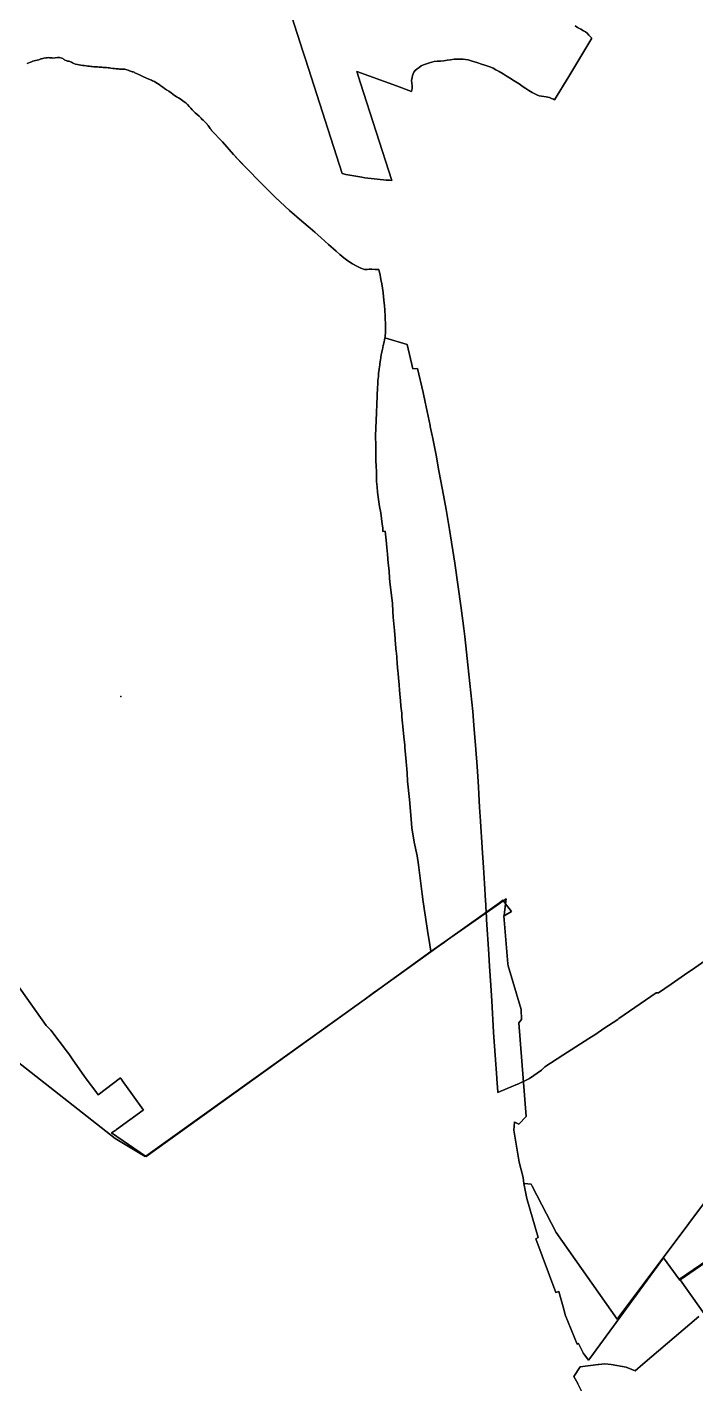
# Model space of a CAD drawing. Header units: inches. Extents: x 11258954 to 11313122, y 3645444 to 3695200.
# Drawn here: x 11289687 to 11292670, y 3671707 to 3677755 of the extents above; entities that cross this region are included whole.
import ezdxf

# ---------------------------------------------------------------- set-up
doc = ezdxf.new("R2010")
doc.units = ezdxf.units.IN
doc.header["$MEASUREMENT"] = 0
for name, color, linetype in [('SchoolBoardDistrict', 253, 'Continuous'), ('SchoolLocation_Elementary', 112, 'Continuous'), ('SchoolZone_Elementary', 251, 'Continuous'), ('SchoolZone_High', 63, 'Continuous'), ('SchoolZone_Middle', 154, 'Continuous')]:
    doc.layers.add(name, color=color, linetype=linetype)

msp = doc.modelspace()

# ---------------------------------------------------------------- linework, layer by layer
at = {"layer": 'SchoolBoardDistrict'}
for points in [[(11292709.9475, 3673591.953), (11292664.474, 3673561.3515), (11292619, 3673530.75), (11292559, 3673488.5), (11292503.729, 3673450.198), (11292500.2865, 3673450.215), (11292500.2025, 3673450.215), (11292496.5055, 3673450.233), (11292496.461, 3673450.233), (11292493, 3673450.25), (11292325.702, 3673334.746), (11292321, 3673331.5), (11292259, 3673291), (11292223.0255, 3673265.0185), (11292223, 3673265), (11292193, 3673246.25), (11292077, 3673171.5), (11291996, 3673120), (11291981, 3673105.5), (11291980.9, 3673105.43), (11291927.3045, 3673067.928), (11291927.279, 3673067.91), (11291927.2285, 3673067.875), (11291875.2565, 3673043.3605), (11291873.7715, 3673042.732), (11291799.3055, 3673011.2145), (11291786.934, 3673005.9785), (11291786.925, 3673005.975), (11291786.7625, 3673007.783), (11291781.6995, 3673065.819), (11291781.695, 3673065.8735), (11291781.3045, 3673070.395), (11291781.3, 3673070.45), (11291781.296, 3673070.5045), (11291767.8535, 3673273.7455), (11291767.85, 3673273.8), (11291767.8465, 3673273.855), (11291759.1015, 3673414.6235), (11291759.0975, 3673414.6785), (11291759.094, 3673414.7335), (11291756.2285, 3673460.86), (11291756.2255, 3673460.915), (11291756.215, 3673461.0765), (11291756.212, 3673461.131), (11291756.2085, 3673461.186), (11291754.9205, 3673481.693), (11291754.917, 3673481.7475), (11291754.9135, 3673481.8025), (11291749.4605, 3673568.599), (11291749.4575, 3673568.6535), (11291749.4545, 3673568.7085), (11291746.1465, 3673621.3625), (11291746.143, 3673621.417), (11291746.1035, 3673622.045), (11291746.1, 3673622.1), (11291746.0965, 3673622.155), (11291736.453, 3673777.4955), (11291736.45, 3673777.55), (11291736.4465, 3673777.605), (11291735.95, 3673785.643), (11291735.945, 3673785.6965), (11291735.943, 3673785.7515), (11291732.917, 3673834.701), (11291732.9135, 3673834.7555), (11291732.91, 3673834.8105), (11291732.3535, 3673843.4455), (11291732.35, 3673843.5), (11291732.35, 3673843.5555), (11291732.3305, 3673843.7575), (11291732.3245, 3673843.811), (11291732.323, 3673843.866), (11291731.263, 3673860.212), (11291731.259, 3673860.266), (11291731.2555, 3673860.32), (11291726.313, 3673936.551), (11291726.3115, 3673936.575), (11291726.3095, 3673936.606), (11291726.308, 3673936.63), (11291726.306, 3673936.6605), (11291726.3045, 3673936.6845), (11291721.911, 3674008.3015), (11291721.908, 3674008.356), (11291716.5065, 3674096.2735), (11291716.5035, 3674096.3285), (11291716.453, 3674097.1455), (11291716.45, 3674097.2), (11291716.4465, 3674097.255), (11291709.4035, 3674214.395), (11291709.4, 3674214.45), (11291709.3965, 3674214.5045), (11291705.421, 3674277.927), (11291705.4175, 3674277.982), (11291705.4145, 3674278.0365), (11291701.8085, 3674335.556), (11291701.805, 3674335.6105), (11291701.802, 3674335.6655), (11291699.803, 3674367.5455), (11291699.8, 3674367.6), (11291699.7965, 3674367.655), (11291696.624, 3674414.303), (11291696.62, 3674414.3575), (11291696.6165, 3674414.4125), (11291693.6415, 3674458.1605), (11291693.638, 3674458.215), (11291693.6345, 3674458.27), (11291688.065, 3674534.6525), (11291688.061, 3674534.707), (11291688.0565, 3674534.762), (11291679.5715, 3674642.614), (11291679.5665, 3674642.669), (11291679.562, 3674642.7235), (11291674.393, 3674703.4585), (11291674.389, 3674703.472), (11291674.3875, 3674703.513), (11291674.3865, 3674703.5265), (11291657.7025, 3674871.0055), (11291638.913, 3675038.6505), (11291634.95, 3675073.45), (11291622.436, 3675164.2815), (11291594.274, 3675365.4425), (11291594.2685, 3675365.481), (11291570.4745, 3675514.803), (11291555.464, 3675604.5795), (11291539.6355, 3675692.7235), (11291523.9235, 3675777.2515), (11291510.7745, 3675846.6055), (11291494.6, 3675928.675), (11291493.421, 3675934.413), (11291485.1825, 3675974.5035), (11291484.325, 3675978.675), (11291461.9, 3676083.8), (11291452.778, 3676126.2535), (11291428.8, 3676233.1), (11291407.178, 3676231.0505), (11291407.1655, 3676231.049), (11291406.945, 3676231.028), (11291381.556, 3676340.223), (11291381.542, 3676340.2275), (11291283.0355, 3676369.2395), (11291283.0005, 3676369.2505), (11291283.0355, 3676369.2945), (11291283.173, 3676369.4665), (11291283.8345, 3676370.2935), (11291284, 3676370.5), (11291284.0015, 3676370.513), (11291284, 3676370.555), (11291284, 3676375.195), (11291284, 3676375.25), (11291284.0025, 3676375.305), (11291284.9975, 3676394.945), (11291285, 3676395), (11291285, 3676395.055), (11291285, 3676414.695), (11291285, 3676414.75), (11291285, 3676414.805), (11291285, 3676434.445), (11291285, 3676434.5), (11291284.9975, 3676434.555), (11291284.0025, 3676454.195), (11291284, 3676454.25), (11291284, 3676454.3055), (11291284, 3676460.07), (11291284, 3676460.125), (11291284, 3676460.1805), (11291284, 3676465.945), (11291284, 3676466), (11291283.996, 3676466.055), (11291282.004, 3676493.6955), (11291282, 3676493.75), (11291281.9975, 3676493.805), (11291281.0025, 3676513.445), (11291281, 3676513.5), (11291280.9955, 3676513.555), (11291280.0045, 3676525.195), (11291279.9995, 3676525.25), (11291277, 3676552.5), (11291275, 3676572.25), (11291272, 3676591.75), (11291269, 3676611.25), (11291265, 3676630.5), (11291263, 3676640.5), (11291262.9945, 3676640.5505), (11291262, 3676650), (11291257, 3676669.25), (11291256, 3676674), (11291240, 3676674.5), (11291224, 3676675.5), (11291212, 3676675.75), (11291203, 3676674.5), (11291192, 3676674.75), (11291176, 3676680.25), (11291158, 3676689.25), (11291148.5, 3676694.375), (11291139, 3676699.5), (11291117, 3676713.5), (11291099, 3676727), (11291082, 3676741), (11291065, 3676756.5), (11291032, 3676785.5), (11290999, 3676815.75), (11290970, 3676841.75), (11290950, 3676858.75), (11290912, 3676889.5), (11290858, 3676937.25), (11290795, 3676996), (11290729, 3677060.5), (11290664, 3677127.25), (11290643.527, 3677149.2765), (11290608, 3677187.5), (11290558, 3677243.75), (11290510, 3677295), (11290508, 3677298.25), (11290504, 3677303), (11290501, 3677307.75), (11290498, 3677312.5), (11290494, 3677316.75), (11290492, 3677320), (11290490, 3677322), (11290488, 3677324.5), (11290485, 3677327.5), (11290482, 3677330.5), (11290477, 3677336.25), (11290472, 3677341), (11290467, 3677345.25), (11290463, 3677349.5), (11290454, 3677357.5), (11290445, 3677365.5), (11290436, 3677373.5), (11290429, 3677380.75), (11290423, 3677387), (11290417, 3677393.75), (11290410, 3677401.5), (11290402, 3677410.25), (11290395, 3677417), (11290388, 3677422.25), (11290382, 3677427), (11290376, 3677431.5), (11290370, 3677435.25), (11290363, 3677439.25), (11290357, 3677443), (11290352, 3677446.5), (11290345, 3677451), (11290337, 3677456.5), (11290329, 3677462.5), (11290319, 3677469.25), (11290309, 3677476.25), (11290300, 3677482), (11290292, 3677487.5), (11290283, 3677493.5), (11290276, 3677498.75), (11290268, 3677504), (11290261, 3677509), (11290255, 3677512.5), (11290251, 3677514), (11290247, 3677516), (11290242, 3677518), (11290237, 3677520.25), (11290219, 3677528), (11290203, 3677535.5), (11290189, 3677542.25), (11290175, 3677548.75), (11290171, 3677550.5), (11290167, 3677552), (11290164, 3677553.75), (11290160, 3677555.25), (11290156, 3677556.5), (11290152, 3677558), (11290149, 3677559.25), (11290144, 3677560.75), (11290138, 3677563), (11290132, 3677565), (11290128, 3677566.25), (11290123, 3677567.25), (11290117, 3677567.75), (11290111, 3677568), (11290105, 3677568), (11290099, 3677568.25), (11290094, 3677568.5), (11290089, 3677569), (11290084, 3677569.5), (11290077, 3677570.25), (11290069, 3677571.25), (11290061, 3677572.5), (11290054, 3677573.5), (11290048, 3677574.25), (11290041, 3677575), (11290034, 3677575.5), (11290027, 3677575.75), (11290020, 3677576.25), (11290014, 3677576.75), (11290008, 3677577), (11290001, 3677577.5), (11289992, 3677578), (11289984, 3677578.5), (11289977, 3677579), (11289971, 3677579.75), (11289965, 3677580.5), (11289958, 3677581.5), (11289950, 3677582.5), (11289942, 3677583.75), (11289935, 3677584.75), (11289927, 3677585.75), (11289920, 3677586.75), (11289912, 3677588.25), (11289903, 3677590.75), (11289896, 3677593.5), (11289890, 3677596.25), (11289885, 3677599), (11289880, 3677601), (11289874, 3677602.75), (11289868, 3677604), (11289862, 3677605.75), (11289856, 3677608.25), (11289852, 3677610.5), (11289849, 3677612.75), (11289846, 3677615.25), (11289842, 3677617.5), (11289832, 3677620), (11289822, 3677620), (11289812, 3677618.5), (11289802, 3677617.5), (11289798, 3677617.75), (11289794, 3677618.25), (11289791, 3677618.75), (11289787, 3677619), (11289782, 3677619.25), (11289776, 3677619), (11289770, 3677618), (11289762, 3677617), (11289757, 3677615.75), (11289752, 3677614.5), (11289749, 3677613.25), (11289745, 3677612), (11289739, 3677610), (11289732, 3677608.25), (11289725, 3677606.5), (11289718, 3677604.5), (11289712, 3677603), (11289707, 3677601), (11289702, 3677598.75), (11289695, 3677596), (11289687, 3677592.5)], [(11289687, 3677592.5), (11289695, 3677596), (11289702, 3677598.75), (11289707, 3677601), (11289712, 3677603), (11289718, 3677604.5), (11289725, 3677606.5), (11289732, 3677608.25), (11289739, 3677610), (11289745, 3677612), (11289749, 3677613.25), (11289752, 3677614.5), (11289757, 3677615.75), (11289762, 3677617), (11289770, 3677618), (11289776, 3677619), (11289782, 3677619.25), (11289787, 3677619), (11289791, 3677618.75), (11289794, 3677618.25), (11289798, 3677617.75), (11289802, 3677617.5), (11289812, 3677618.5), (11289822, 3677620), (11289832, 3677620), (11289842, 3677617.5), (11289846, 3677615.25), (11289849, 3677612.75), (11289852, 3677610.5), (11289856, 3677608.25), (11289862, 3677605.75), (11289868, 3677604), (11289874, 3677602.75), (11289880, 3677601), (11289885, 3677599), (11289890, 3677596.25), (11289896, 3677593.5), (11289903, 3677590.75), (11289912, 3677588.25), (11289920, 3677586.75), (11289927, 3677585.75), (11289935, 3677584.75), (11289942, 3677583.75), (11289950, 3677582.5), (11289958, 3677581.5), (11289965, 3677580.5), (11289971, 3677579.75), (11289977, 3677579), (11289984, 3677578.5), (11289992, 3677578), (11290001, 3677577.5), (11290008, 3677577), (11290014, 3677576.75), (11290020, 3677576.25), (11290027, 3677575.75), (11290034, 3677575.5), (11290041, 3677575), (11290048, 3677574.25), (11290054, 3677573.5), (11290061, 3677572.5), (11290069, 3677571.25), (11290077, 3677570.25), (11290084, 3677569.5), (11290089, 3677569), (11290094, 3677568.5), (11290099, 3677568.25), (11290105, 3677568), (11290111, 3677568), (11290117, 3677567.75), (11290123, 3677567.25), (11290128, 3677566.25), (11290132, 3677565), (11290138, 3677563), (11290144, 3677560.75), (11290149, 3677559.25), (11290152, 3677558), (11290156, 3677556.5), (11290160, 3677555.25), (11290164, 3677553.75), (11290167, 3677552), (11290171, 3677550.5), (11290175, 3677548.75), (11290189, 3677542.25), (11290203, 3677535.5), (11290219, 3677528), (11290237, 3677520.25), (11290242, 3677518), (11290247, 3677516), (11290251, 3677514), (11290255, 3677512.5), (11290261, 3677509), (11290268, 3677504), (11290276, 3677498.75), (11290283, 3677493.5), (11290292, 3677487.5), (11290300, 3677482), (11290309, 3677476.25), (11290319, 3677469.25), (11290329, 3677462.5), (11290337, 3677456.5), (11290345, 3677451), (11290352, 3677446.5), (11290357, 3677443), (11290363, 3677439.25), (11290370, 3677435.25), (11290376, 3677431.5), (11290382, 3677427), (11290388, 3677422.25), (11290395, 3677417), (11290402, 3677410.25), (11290410, 3677401.5), (11290417, 3677393.75), (11290423, 3677387), (11290429, 3677380.75), (11290436, 3677373.5), (11290445, 3677365.5), (11290454, 3677357.5), (11290463, 3677349.5), (11290467, 3677345.25), (11290472, 3677341), (11290477, 3677336.25), (11290482, 3677330.5), (11290485, 3677327.5), (11290488, 3677324.5), (11290490, 3677322), (11290492, 3677320), (11290494, 3677316.75), (11290498, 3677312.5), (11290501, 3677307.75), (11290504, 3677303), (11290508, 3677298.25), (11290510, 3677295), (11290558, 3677243.75), (11290608, 3677187.5), (11290643.527, 3677149.2765), (11290664, 3677127.25), (11290729, 3677060.5), (11290795, 3676996), (11290858, 3676937.25), (11290912, 3676889.5), (11290950, 3676858.75), (11290970, 3676841.75), (11290999, 3676815.75), (11291032, 3676785.5), (11291065, 3676756.5), (11291082, 3676741), (11291099, 3676727), (11291117, 3676713.5), (11291139, 3676699.5), (11291148.5, 3676694.375), (11291158, 3676689.25), (11291176, 3676680.25), (11291192, 3676674.75), (11291203, 3676674.5), (11291212, 3676675.75), (11291224, 3676675.5), (11291240, 3676674.5), (11291256, 3676674), (11291257, 3676669.25), (11291262, 3676650), (11291262.9945, 3676640.5505), (11291263, 3676640.5), (11291265, 3676630.5), (11291269, 3676611.25), (11291272, 3676591.75), (11291275, 3676572.25), (11291277, 3676552.5), (11291279.9995, 3676525.25), (11291280.0045, 3676525.195), (11291280.9955, 3676513.555), (11291281, 3676513.5), (11291281.0025, 3676513.445), (11291281.9975, 3676493.805), (11291282, 3676493.75), (11291282.004, 3676493.6955), (11291283.996, 3676466.055), (11291284, 3676466), (11291284, 3676465.945), (11291284, 3676460.1805), (11291284, 3676460.125), (11291284, 3676460.07), (11291284, 3676454.3055), (11291284, 3676454.25), (11291284.0025, 3676454.195), (11291284.9975, 3676434.555), (11291285, 3676434.5), (11291285, 3676434.445), (11291285, 3676414.805), (11291285, 3676414.75), (11291285, 3676414.695), (11291285, 3676395.055), (11291285, 3676395), (11291284.9975, 3676394.945), (11291284.0025, 3676375.305), (11291284, 3676375.25), (11291284, 3676375.195), (11291284, 3676370.555), (11291284.0015, 3676370.513), (11291284, 3676370.5), (11291283.8345, 3676370.2935), (11291283.173, 3676369.4665), (11291283.0355, 3676369.2945), (11291283.0005, 3676369.2505), (11291283.0355, 3676369.2395), (11291381.542, 3676340.2275), (11291381.556, 3676340.223), (11291406.945, 3676231.028), (11291407.1655, 3676231.049), (11291407.178, 3676231.0505), (11291428.8, 3676233.1), (11291452.778, 3676126.2535), (11291461.9, 3676083.8), (11291484.325, 3675978.675), (11291485.1825, 3675974.5035), (11291493.421, 3675934.413), (11291494.6, 3675928.675), (11291510.7745, 3675846.6055), (11291523.9235, 3675777.2515), (11291539.6355, 3675692.7235), (11291555.464, 3675604.5795), (11291570.4745, 3675514.803), (11291594.2685, 3675365.481), (11291594.274, 3675365.4425), (11291622.436, 3675164.2815), (11291634.95, 3675073.45), (11291638.913, 3675038.6505), (11291657.7025, 3674871.0055), (11291674.3865, 3674703.5265), (11291674.3875, 3674703.513), (11291674.389, 3674703.472), (11291674.393, 3674703.4585), (11291679.562, 3674642.7235), (11291679.5665, 3674642.669), (11291679.5715, 3674642.614), (11291688.0565, 3674534.762), (11291688.061, 3674534.707), (11291688.065, 3674534.6525), (11291693.6345, 3674458.27), (11291693.638, 3674458.215), (11291693.6415, 3674458.1605), (11291696.6165, 3674414.4125), (11291696.62, 3674414.3575), (11291696.624, 3674414.303), (11291699.7965, 3674367.655), (11291699.8, 3674367.6), (11291699.803, 3674367.5455), (11291701.802, 3674335.6655), (11291701.805, 3674335.6105), (11291701.8085, 3674335.556), (11291705.4145, 3674278.0365), (11291705.4175, 3674277.982), (11291705.421, 3674277.927), (11291709.3965, 3674214.5045), (11291709.4, 3674214.45), (11291709.4035, 3674214.395), (11291716.4465, 3674097.255), (11291716.45, 3674097.2), (11291716.453, 3674097.1455), (11291716.5035, 3674096.3285), (11291716.5065, 3674096.2735), (11291721.908, 3674008.356), (11291721.911, 3674008.3015), (11291726.3045, 3673936.6845), (11291726.306, 3673936.6605), (11291726.308, 3673936.63), (11291726.3095, 3673936.606), (11291726.3115, 3673936.575), (11291726.313, 3673936.551), (11291731.2555, 3673860.32), (11291731.259, 3673860.266), (11291731.263, 3673860.212), (11291732.323, 3673843.866), (11291732.3245, 3673843.811), (11291732.3305, 3673843.7575), (11291732.35, 3673843.5555), (11291732.35, 3673843.5), (11291732.3535, 3673843.4455), (11291732.91, 3673834.8105), (11291732.9135, 3673834.7555), (11291732.917, 3673834.701), (11291735.943, 3673785.7515), (11291735.945, 3673785.6965), (11291735.95, 3673785.643), (11291736.4465, 3673777.605), (11291736.45, 3673777.55), (11291736.453, 3673777.4955), (11291746.0965, 3673622.155), (11291746.1, 3673622.1), (11291746.1035, 3673622.045), (11291746.143, 3673621.417), (11291746.1465, 3673621.3625), (11291749.4545, 3673568.7085), (11291749.4575, 3673568.6535), (11291749.4605, 3673568.599), (11291754.9135, 3673481.8025), (11291754.917, 3673481.7475), (11291754.9205, 3673481.693), (11291756.2085, 3673461.186), (11291756.212, 3673461.131), (11291756.215, 3673461.0765), (11291756.2255, 3673460.915), (11291756.2285, 3673460.86), (11291759.094, 3673414.7335), (11291759.0975, 3673414.6785), (11291759.1015, 3673414.6235), (11291767.8465, 3673273.855), (11291767.85, 3673273.8), (11291767.8535, 3673273.7455), (11291781.296, 3673070.5045), (11291781.3, 3673070.45), (11291781.3045, 3673070.395), (11291781.695, 3673065.8735), (11291781.6995, 3673065.819), (11291786.7625, 3673007.783), (11291786.925, 3673005.975), (11291786.934, 3673005.9785), (11291799.3055, 3673011.2145), (11291873.7715, 3673042.732), (11291875.2565, 3673043.3605), (11291927.2285, 3673067.875), (11291927.279, 3673067.91), (11291927.3045, 3673067.928), (11291980.9, 3673105.43), (11291981, 3673105.5), (11291996, 3673120), (11292077, 3673171.5), (11292193, 3673246.25), (11292223, 3673265), (11292223.0255, 3673265.0185), (11292259, 3673291), (11292321, 3673331.5), (11292325.702, 3673334.746), (11292493, 3673450.25), (11292496.461, 3673450.233), (11292496.5055, 3673450.233), (11292500.2025, 3673450.215), (11292500.2865, 3673450.215), (11292503.729, 3673450.198), (11292559, 3673488.5), (11292619, 3673530.75), (11292664.474, 3673561.3515), (11292709.9475, 3673591.953)]]:
    msp.add_lwpolyline(points, dxfattribs=at)
at = {"layer": 'SchoolLocation_Elementary'}
msp.add_point((11290105.2273, 3674770.5091), dxfattribs=at)
at = {"layer": 'SchoolZone_Elementary'}
for points in [[(11290746, 3678183, 0), (11290917, 3677647.75, 0), (11290928, 3677613, 0), (11291092, 3677102.5, 0), (11291108, 3677098.75, 0), (11291126, 3677095, 0), (11291144, 3677091.5, 0), (11291162, 3677088.5, 0), (11291180, 3677085.75, 0), (11291194, 3677084, 0), (11291207, 3677082.25, 0), (11291221, 3677080.5, 0), (11291235, 3677079, 0), (11291248, 3677077.5, 0), (11291262, 3677076, 0), (11291276, 3677074.75, 0), (11291289, 3677073.5, 0), (11291303, 3677072.5, 0), (11291314, 3677071.75, 0), (11291174.6815, 3677505.78, 0), (11291158, 3677557.75, 0), (11291334, 3677494, 0), (11291402, 3677468.25, 0), (11291402, 3677469.75, 0), (11291404, 3677482, 0), (11291404, 3677494, 0), (11291403, 3677505.25, 0), (11291402, 3677516.75, 0), (11291404, 3677530.25, 0), (11291406, 3677539.75, 0), (11291409, 3677547.5, 0), (11291412, 3677554, 0), (11291418, 3677562, 0), (11291426, 3677569, 0), (11291435, 3677575.5, 0), (11291444, 3677582, 0), (11291455, 3677587.25, 0), (11291468, 3677592, 0), (11291481, 3677596.25, 0), (11291492, 3677599.25, 0), (11291502, 3677601.25, 0), (11291516, 3677602.75, 0), (11291531, 3677603.75, 0), (11291546, 3677605, 0), (11291561, 3677607.5, 0), (11291576, 3677610, 0), (11291592, 3677612, 0), (11291608, 3677612.75, 0), (11291620, 3677613, 0), (11291632, 3677612.5, 0), (11291642, 3677611.25, 0), (11291654, 3677609, 0), (11291667, 3677605.5, 0), (11291683, 3677600.25, 0), (11291697, 3677595.25, 0), (11291713, 3677589.75, 0), (11291728, 3677585, 0), (11291742, 3677580.75, 0), (11291755, 3677576.5, 0), (11291766, 3677571.5, 0), (11291778, 3677565.25, 0), (11291793, 3677556.75, 0), (11291810, 3677546.5, 0), (11291824, 3677538, 0), (11291839, 3677529, 0), (11291860, 3677515.25, 0), (11291881, 3677502, 0), (11291900, 3677489.5, 0), (11291911, 3677481.25, 0), (11291924, 3677472.75, 0), (11291940, 3677464, 0), (11291951, 3677458, 0), (11291961, 3677453.25, 0), (11291971, 3677449.5, 0), (11291981, 3677447.5, 0), (11291992, 3677446, 0), (11292002, 3677444.5, 0), (11292009, 3677443, 0), (11292017, 3677440.75, 0), (11292026, 3677437.5, 0), (11292034, 3677434.25, 0), (11292039, 3677431.75, 0), (11292103, 3677535, 0), (11292206, 3677705.5, 0), (11292200, 3677712, 0), (11292193, 3677719.25, 0), (11292185, 3677727.5, 0), (11292177, 3677733.75, 0), (11292168, 3677739.25, 0), (11292156, 3677746.75, 0), (11292142, 3677754, 0), (11292131, 3677760.5, 0)], [(11292131, 3677760.5, 0), (11292142, 3677754, 0), (11292156, 3677746.75, 0), (11292168, 3677739.25, 0), (11292177, 3677733.75, 0), (11292185, 3677727.5, 0), (11292193, 3677719.25, 0), (11292200, 3677712, 0), (11292206, 3677705.5, 0), (11292103, 3677535, 0), (11292039, 3677431.75, 0), (11292034, 3677434.25, 0), (11292026, 3677437.5, 0), (11292017, 3677440.75, 0), (11292009, 3677443, 0), (11292002, 3677444.5, 0), (11291992, 3677446, 0), (11291981, 3677447.5, 0), (11291971, 3677449.5, 0), (11291961, 3677453.25, 0), (11291951, 3677458, 0), (11291940, 3677464, 0), (11291924, 3677472.75, 0), (11291911, 3677481.25, 0), (11291900, 3677489.5, 0), (11291881, 3677502, 0), (11291860, 3677515.25, 0), (11291839, 3677529, 0), (11291824, 3677538, 0), (11291810, 3677546.5, 0), (11291793, 3677556.75, 0), (11291778, 3677565.25, 0), (11291766, 3677571.5, 0), (11291755, 3677576.5, 0), (11291742, 3677580.75, 0), (11291728, 3677585, 0), (11291713, 3677589.75, 0), (11291697, 3677595.25, 0), (11291683, 3677600.25, 0), (11291667, 3677605.5, 0), (11291654, 3677609, 0), (11291642, 3677611.25, 0), (11291632, 3677612.5, 0), (11291620, 3677613, 0), (11291608, 3677612.75, 0), (11291592, 3677612, 0), (11291576, 3677610, 0), (11291561, 3677607.5, 0), (11291546, 3677605, 0), (11291531, 3677603.75, 0), (11291516, 3677602.75, 0), (11291502, 3677601.25, 0), (11291492, 3677599.25, 0), (11291481, 3677596.25, 0), (11291468, 3677592, 0), (11291455, 3677587.25, 0), (11291444, 3677582, 0), (11291435, 3677575.5, 0), (11291426, 3677569, 0), (11291418, 3677562, 0), (11291412, 3677554, 0), (11291409, 3677547.5, 0), (11291406, 3677539.75, 0), (11291404, 3677530.25, 0), (11291402, 3677516.75, 0), (11291403, 3677505.25, 0), (11291404, 3677494, 0), (11291404, 3677482, 0), (11291402, 3677469.75, 0), (11291402, 3677468.25, 0), (11291334, 3677494, 0), (11291158, 3677557.75, 0), (11291174.6815, 3677505.78, 0), (11291314, 3677071.75, 0), (11291303, 3677072.5, 0), (11291289, 3677073.5, 0), (11291276, 3677074.75, 0), (11291262, 3677076, 0), (11291248, 3677077.5, 0), (11291235, 3677079, 0), (11291221, 3677080.5, 0), (11291207, 3677082.25, 0), (11291194, 3677084, 0), (11291180, 3677085.75, 0), (11291162, 3677088.5, 0), (11291144, 3677091.5, 0), (11291126, 3677095, 0), (11291108, 3677098.75, 0), (11291092, 3677102.5, 0), (11290928, 3677613, 0), (11290917, 3677647.75, 0), (11290746, 3678183, 0)], [(11289687, 3677592.5, 0), (11289695, 3677596, 0), (11289702, 3677598.75, 0), (11289707, 3677601, 0), (11289712, 3677603, 0), (11289718, 3677604.5, 0), (11289725, 3677606.5, 0), (11289732, 3677608.25, 0), (11289739, 3677610, 0), (11289745, 3677612, 0), (11289749, 3677613.25, 0), (11289752, 3677614.5, 0), (11289757, 3677615.75, 0), (11289762, 3677617, 0), (11289770, 3677618, 0), (11289776, 3677619, 0), (11289782, 3677619.25, 0), (11289787, 3677619, 0), (11289791, 3677618.75, 0), (11289794, 3677618.25, 0), (11289798, 3677617.75, 0), (11289802, 3677617.5, 0), (11289812, 3677618.5, 0), (11289822, 3677620, 0), (11289832, 3677620, 0), (11289842, 3677617.5, 0), (11289846, 3677615.25, 0), (11289849, 3677612.75, 0), (11289852, 3677610.5, 0), (11289856, 3677608.25, 0), (11289862, 3677605.75, 0), (11289868, 3677604, 0), (11289874, 3677602.75, 0), (11289880, 3677601, 0), (11289885, 3677599, 0), (11289890, 3677596.25, 0), (11289896, 3677593.5, 0), (11289903, 3677590.75, 0), (11289912, 3677588.25, 0), (11289920, 3677586.75, 0), (11289927, 3677585.75, 0), (11289935, 3677584.75, 0), (11289942, 3677583.75, 0), (11289950, 3677582.5, 0), (11289958, 3677581.5, 0), (11289965, 3677580.5, 0), (11289971, 3677579.75, 0), (11289977, 3677579, 0), (11289984, 3677578.5, 0), (11289992, 3677578, 0), (11290001, 3677577.5, 0), (11290008, 3677577, 0), (11290014, 3677576.75, 0), (11290020, 3677576.25, 0), (11290027, 3677575.75, 0), (11290034, 3677575.5, 0), (11290041, 3677575, 0), (11290048, 3677574.25, 0), (11290054, 3677573.5, 0), (11290061, 3677572.5, 0), (11290069, 3677571.25, 0), (11290077, 3677570.25, 0), (11290084, 3677569.5, 0), (11290089, 3677569, 0), (11290094, 3677568.5, 0), (11290099, 3677568.25, 0), (11290105, 3677568, 0), (11290111, 3677568, 0), (11290117, 3677567.75, 0), (11290123, 3677567.25, 0), (11290128, 3677566.25, 0), (11290132, 3677565, 0), (11290138, 3677563, 0), (11290144, 3677560.75, 0), (11290149, 3677559.25, 0), (11290152, 3677558, 0), (11290156, 3677556.5, 0), (11290160, 3677555.25, 0), (11290164, 3677553.75, 0), (11290167, 3677552, 0), (11290171, 3677550.5, 0), (11290175, 3677548.75, 0), (11290189, 3677542.25, 0), (11290203, 3677535.5, 0), (11290219, 3677528, 0), (11290237, 3677520.25, 0), (11290242, 3677518, 0), (11290247, 3677516, 0), (11290251, 3677514, 0), (11290255, 3677512.5, 0), (11290261, 3677509, 0), (11290268, 3677504, 0), (11290276, 3677498.75, 0), (11290283, 3677493.5, 0), (11290292, 3677487.5, 0), (11290300, 3677482, 0), (11290309, 3677476.25, 0), (11290319, 3677469.25, 0), (11290329, 3677462.5, 0), (11290337, 3677456.5, 0), (11290345, 3677451, 0), (11290352, 3677446.5, 0), (11290357, 3677443, 0), (11290363, 3677439.25, 0), (11290370, 3677435.25, 0), (11290376, 3677431.5, 0), (11290382, 3677427, 0), (11290388, 3677422.25, 0), (11290395, 3677417, 0), (11290402, 3677410.25, 0), (11290410, 3677401.5, 0), (11290417, 3677393.75, 0), (11290423, 3677387, 0), (11290429, 3677380.75, 0), (11290436, 3677373.5, 0), (11290445, 3677365.5, 0), (11290454, 3677357.5, 0), (11290463, 3677349.5, 0), (11290467, 3677345.25, 0), (11290472, 3677341, 0), (11290477, 3677336.25, 0), (11290482, 3677330.5, 0), (11290485, 3677327.5, 0), (11290488, 3677324.5, 0), (11290490, 3677322, 0), (11290492, 3677320, 0), (11290494, 3677316.75, 0), (11290498, 3677312.5, 0), (11290501, 3677307.75, 0), (11290504, 3677303, 0), (11290508, 3677298.25, 0), (11290510, 3677295, 0), (11290558, 3677243.75, 0), (11290608, 3677187.5, 0), (11290664, 3677127.25, 0), (11290729, 3677060.5, 0), (11290795, 3676996, 0), (11290858, 3676937.25, 0), (11290912, 3676889.5, 0), (11290950, 3676858.75, 0), (11290970, 3676841.75, 0), (11290999, 3676815.75, 0), (11291032, 3676785.5, 0), (11291065, 3676756.5, 0), (11291082, 3676741, 0), (11291099, 3676727, 0), (11291117, 3676713.5, 0), (11291139, 3676699.5, 0), (11291158, 3676689.25, 0), (11291176, 3676680.25, 0), (11291192, 3676674.75, 0), (11291203, 3676674.5, 0), (11291212, 3676675.75, 0), (11291224, 3676675.5, 0), (11291240, 3676674.5, 0), (11291256, 3676674, 0), (11291257, 3676669.25, 0), (11291262, 3676650, 0), (11291263, 3676640.5, 0), (11291265, 3676630.5, 0), (11291269, 3676611.25, 0), (11291272, 3676591.75, 0), (11291275, 3676572.25, 0), (11291277, 3676552.5, 0), (11291280, 3676525.25, 0), (11291281, 3676513.5, 0), (11291282, 3676493.75, 0), (11291284, 3676466, 0), (11291284, 3676454.25, 0), (11291285, 3676434.5, 0), (11291285, 3676414.75, 0), (11291285, 3676395, 0), (11291284, 3676375.25, 0), (11291284, 3676370.5, 0), (11291283, 3676369.25, 0), (11291279, 3676352.25, 0), (11291275, 3676335.25, 0), (11291272, 3676318, 0), (11291268, 3676301, 0), (11291265, 3676283.75, 0), (11291265, 3676281.75, 0), (11291263, 3676270.5, 0), (11291262, 3676266.5, 0), (11291260, 3676252, 0), (11291260, 3676249, 0), (11291257, 3676231.75, 0), (11291256, 3676218.5, 0), (11291255, 3676214.5, 0), (11291254, 3676197, 0), (11291252, 3676179.5, 0), (11291251, 3676162.25, 0), (11291250, 3676149.5, 0), (11291248, 3676109.75, 0), (11291244, 3676000, 0), (11291242, 3675968.25, 0), (11291241, 3675932.25, 0), (11291242, 3675890.25, 0), (11291242, 3675861.25, 0), (11291243, 3675822.75, 0), (11291244, 3675798.25, 0), (11291245, 3675774, 0), (11291246, 3675750, 0), (11291246, 3675729, 0), (11291248, 3675705.75, 0), (11291250, 3675682.5, 0), (11291252, 3675671, 0), (11291255, 3675649.25, 0), (11291259, 3675618.5, 0), (11291264, 3675589.5, 0), (11291268, 3675564.5, 0), (11291270, 3675539.5, 0), (11291273, 3675523.5, 0), (11291274, 3675507.25, 0), (11291284, 3675508.5, 0), (11291289, 3675468.5, 0), (11291291, 3675434.75, 0), (11291294, 3675405, 0), (11291298, 3675364.75, 0), (11291302, 3675330.5, 0), (11291304, 3675297.75, 0), (11291307, 3675269.25, 0), (11291308, 3675258.25, 0), (11291312, 3675221.75, 0), (11291316, 3675187, 0), (11291318, 3675150.25, 0), (11291320, 3675124, 0), (11291323, 3675095.5, 0), (11291325, 3675064.75, 0), (11291328, 3675028.5, 0), (11291328, 3675022.75, 0), (11291333, 3674970.75, 0), (11291334, 3674966.75, 0), (11291338, 3674919, 0), (11291341, 3674882.5, 0), (11291342, 3674876.25, 0), (11291344, 3674851.25, 0), (11291345, 3674841.25, 0), (11291350, 3674781.5, 0), (11291352, 3674753.75, 0), (11291354, 3674728.5, 0), (11291358, 3674696.75, 0), (11291359, 3674680.25, 0), (11291362, 3674652.5, 0), (11291363, 3674636.5, 0), (11291367, 3674590.75, 0), (11291371, 3674553.75, 0), (11291372, 3674544.25, 0), (11291378, 3674480.5, 0), (11291379, 3674463.5, 0), (11291380, 3674449, 0), (11291382, 3674428.5, 0), (11291384, 3674393.5, 0), (11291392, 3674312.5, 0), (11291400, 3674224.5, 0), (11291403, 3674186, 0), (11291414, 3674122, 0), (11291427, 3674060, 0), (11291432, 3674020, 0), (11291449.4185, 3673889.3625, 0), (11291454, 3673855, 0), (11291476.1275, 3673707.836, 0), (11291482.0635, 3673674.015, 0), (11291488.096, 3673633.7835, 0), (11291189.922, 3673419.2975, 0), (11290218.47, 3672720.5005, 0), (11290218.2285, 3672720.327, 0), (11290218.1205, 3672720.2495, 0), (11290215.799, 3672721.8245, 0), (11290062.969, 3672825.4895, 0), (11290062.812, 3672825.596, 0), (11290082.3305, 3672838.3075, 0), (11290085.3575, 3672840.279, 0), (11290205.4165, 3672926.4025, 0), (11290206.0955, 3672926.8895, 0), (11290157.65, 3672994.825, 0), (11290111.706, 3673059.2535, 0), (11290110.604, 3673060.799, 0), (11290104.114, 3673070.019, 0), (11290103.9425, 3673070.263, 0), (11290103.866, 3673070.372, 0), (11290004.036, 3672995.596, 0), (11290003.703, 3672995.3465, 0), (11290003.5545, 3672995.235, 0), (11289994, 3673009.75, 0), (11289950, 3673067, 0), (11289940, 3673081, 0), (11289891, 3673151.5, 0), (11289873, 3673177.75, 0), (11289867, 3673185, 0), (11289793, 3673282.75, 0), (11289772.627, 3673303.7925, 0), (11289617.2975, 3673522.47, 0)], [(11292958.0735, 3672847.6135, 0), (11292318.5245, 3671995.0905, 0), (11292318.2675, 3671994.748, 0), (11292318.153, 3671994.595, 0), (11292318.0805, 3671994.698, 0), (11292047.049, 3672381.1565, 0), (11291939.7395, 3672587.2045, 0), (11291935.069, 3672596.1725, 0), (11291934.976, 3672596.351, 0), (11291904.7785, 3672599.6615, 0), (11291902.928, 3672599.8645, 0), (11291899.1305, 3672626.6265, 0), (11291881.64, 3672695.16, 0), (11291857.4735, 3672836.945, 0), (11291860.242, 3672873.9115, 0), (11291860.356, 3672874.7655, 0), (11291860.5635, 3672874.6565, 0), (11291861.0285, 3672874.412, 0), (11291861.889, 3672873.96, 0), (11291879.7135, 3672864.591, 0), (11291879.733, 3672864.581, 0), (11291879.807, 3672864.659, 0), (11291879.973, 3672864.8335, 0), (11291912.1325, 3672898.643, 0), (11291880.835, 3673316.2715, 0), (11291892.7505, 3673330.852, 0), (11291889.851, 3673375.7585, 0), (11291832.6935, 3673570.8985, 0), (11291830.467, 3673578.5005, 0), (11291813.8115, 3673792.854, 0), (11291814.028, 3673794.6365, 0), (11291820.408, 3673847.1775, 0), (11291823.0035, 3673868.554, 0), (11291823.05, 3673868.936, 0), (11291823.0705, 3673869.1065, 0), (11291810.256, 3673860.104, 0), (11291793.636, 3673848.4285, 0), (11291793.3815, 3673848.2495, 0), (11291561.708, 3673685.4965, 0), (11291488.096, 3673633.7835, 0), (11291482.0635, 3673674.015, 0), (11291476.1275, 3673707.836, 0), (11291454, 3673855, 0), (11291449.4185, 3673889.3625, 0), (11291432, 3674020, 0), (11291427, 3674060, 0), (11291414, 3674122, 0), (11291403, 3674186, 0), (11291400, 3674224.5, 0), (11291392, 3674312.5, 0), (11291384, 3674393.5, 0), (11291382, 3674428.5, 0), (11291380, 3674449, 0), (11291379, 3674463.5, 0), (11291378, 3674480.5, 0), (11291372, 3674544.25, 0), (11291371, 3674553.75, 0), (11291367, 3674590.75, 0), (11291363, 3674636.5, 0), (11291362, 3674652.5, 0), (11291359, 3674680.25, 0), (11291358, 3674696.75, 0), (11291354, 3674728.5, 0), (11291352, 3674753.75, 0), (11291350, 3674781.5, 0), (11291345, 3674841.25, 0), (11291344, 3674851.25, 0), (11291342, 3674876.25, 0), (11291341, 3674882.5, 0), (11291338, 3674919, 0), (11291334, 3674966.75, 0), (11291333, 3674970.75, 0), (11291328, 3675022.75, 0), (11291328, 3675028.5, 0), (11291325, 3675064.75, 0), (11291323, 3675095.5, 0), (11291320, 3675124, 0), (11291318, 3675150.25, 0), (11291316, 3675187, 0), (11291312, 3675221.75, 0), (11291308, 3675258.25, 0), (11291307, 3675269.25, 0), (11291304, 3675297.75, 0), (11291302, 3675330.5, 0), (11291298, 3675364.75, 0), (11291294, 3675405, 0), (11291291, 3675434.75, 0), (11291289, 3675468.5, 0), (11291284, 3675508.5, 0), (11291274, 3675507.25, 0), (11291273, 3675523.5, 0), (11291270, 3675539.5, 0), (11291268, 3675564.5, 0), (11291264, 3675589.5, 0), (11291259, 3675618.5, 0), (11291255, 3675649.25, 0), (11291252, 3675671, 0), (11291250, 3675682.5, 0), (11291248, 3675705.75, 0), (11291246, 3675729, 0), (11291246, 3675750, 0), (11291245, 3675774, 0), (11291244, 3675798.25, 0), (11291243, 3675822.75, 0), (11291242, 3675861.25, 0), (11291242, 3675890.25, 0), (11291241, 3675932.25, 0), (11291242, 3675968.25, 0), (11291244, 3676000, 0), (11291248, 3676109.75, 0), (11291250, 3676149.5, 0), (11291251, 3676162.25, 0), (11291252, 3676179.5, 0), (11291254, 3676197, 0), (11291255, 3676214.5, 0), (11291256, 3676218.5, 0), (11291257, 3676231.75, 0), (11291260, 3676249, 0), (11291260, 3676252, 0), (11291262, 3676266.5, 0), (11291263, 3676270.5, 0), (11291265, 3676281.75, 0), (11291265, 3676283.75, 0), (11291268, 3676301, 0), (11291272, 3676318, 0), (11291275, 3676335.25, 0), (11291279, 3676352.25, 0), (11291283, 3676369.25, 0), (11291284, 3676370.5, 0), (11291284, 3676375.25, 0), (11291285, 3676395, 0), (11291285, 3676414.75, 0), (11291285, 3676434.5, 0), (11291284, 3676454.25, 0), (11291284, 3676466, 0), (11291282, 3676493.75, 0), (11291281, 3676513.5, 0), (11291280, 3676525.25, 0), (11291277, 3676552.5, 0), (11291275, 3676572.25, 0), (11291272, 3676591.75, 0), (11291269, 3676611.25, 0), (11291265, 3676630.5, 0), (11291263, 3676640.5, 0), (11291262, 3676650, 0), (11291257, 3676669.25, 0), (11291256, 3676674, 0), (11291240, 3676674.5, 0), (11291224, 3676675.5, 0), (11291212, 3676675.75, 0), (11291203, 3676674.5, 0), (11291192, 3676674.75, 0), (11291176, 3676680.25, 0), (11291158, 3676689.25, 0), (11291139, 3676699.5, 0), (11291117, 3676713.5, 0), (11291099, 3676727, 0), (11291082, 3676741, 0), (11291065, 3676756.5, 0), (11291032, 3676785.5, 0), (11290999, 3676815.75, 0), (11290970, 3676841.75, 0), (11290950, 3676858.75, 0), (11290912, 3676889.5, 0), (11290858, 3676937.25, 0), (11290795, 3676996, 0), (11290729, 3677060.5, 0), (11290664, 3677127.25, 0), (11290608, 3677187.5, 0), (11290558, 3677243.75, 0), (11290510, 3677295, 0), (11290508, 3677298.25, 0), (11290504, 3677303, 0), (11290501, 3677307.75, 0), (11290498, 3677312.5, 0), (11290494, 3677316.75, 0), (11290492, 3677320, 0), (11290490, 3677322, 0), (11290488, 3677324.5, 0), (11290485, 3677327.5, 0), (11290482, 3677330.5, 0), (11290477, 3677336.25, 0), (11290472, 3677341, 0), (11290467, 3677345.25, 0), (11290463, 3677349.5, 0), (11290454, 3677357.5, 0), (11290445, 3677365.5, 0), (11290436, 3677373.5, 0), (11290429, 3677380.75, 0), (11290423, 3677387, 0), (11290417, 3677393.75, 0), (11290410, 3677401.5, 0), (11290402, 3677410.25, 0), (11290395, 3677417, 0), (11290388, 3677422.25, 0), (11290382, 3677427, 0), (11290376, 3677431.5, 0), (11290370, 3677435.25, 0), (11290363, 3677439.25, 0), (11290357, 3677443, 0), (11290352, 3677446.5, 0), (11290345, 3677451, 0), (11290337, 3677456.5, 0), (11290329, 3677462.5, 0), (11290319, 3677469.25, 0), (11290309, 3677476.25, 0), (11290300, 3677482, 0), (11290292, 3677487.5, 0), (11290283, 3677493.5, 0), (11290276, 3677498.75, 0), (11290268, 3677504, 0), (11290261, 3677509, 0), (11290255, 3677512.5, 0), (11290251, 3677514, 0), (11290247, 3677516, 0), (11290242, 3677518, 0), (11290237, 3677520.25, 0), (11290219, 3677528, 0), (11290203, 3677535.5, 0), (11290189, 3677542.25, 0), (11290175, 3677548.75, 0), (11290171, 3677550.5, 0), (11290167, 3677552, 0), (11290164, 3677553.75, 0), (11290160, 3677555.25, 0), (11290156, 3677556.5, 0), (11290152, 3677558, 0), (11290149, 3677559.25, 0), (11290144, 3677560.75, 0), (11290138, 3677563, 0), (11290132, 3677565, 0), (11290128, 3677566.25, 0), (11290123, 3677567.25, 0), (11290117, 3677567.75, 0), (11290111, 3677568, 0), (11290105, 3677568, 0), (11290099, 3677568.25, 0), (11290094, 3677568.5, 0), (11290089, 3677569, 0), (11290084, 3677569.5, 0), (11290077, 3677570.25, 0), (11290069, 3677571.25, 0), (11290061, 3677572.5, 0), (11290054, 3677573.5, 0), (11290048, 3677574.25, 0), (11290041, 3677575, 0), (11290034, 3677575.5, 0), (11290027, 3677575.75, 0), (11290020, 3677576.25, 0), (11290014, 3677576.75, 0), (11290008, 3677577, 0), (11290001, 3677577.5, 0), (11289992, 3677578, 0), (11289984, 3677578.5, 0), (11289977, 3677579, 0), (11289971, 3677579.75, 0), (11289965, 3677580.5, 0), (11289958, 3677581.5, 0), (11289950, 3677582.5, 0), (11289942, 3677583.75, 0), (11289935, 3677584.75, 0), (11289927, 3677585.75, 0), (11289920, 3677586.75, 0), (11289912, 3677588.25, 0), (11289903, 3677590.75, 0), (11289896, 3677593.5, 0), (11289890, 3677596.25, 0), (11289885, 3677599, 0), (11289880, 3677601, 0), (11289874, 3677602.75, 0), (11289868, 3677604, 0), (11289862, 3677605.75, 0), (11289856, 3677608.25, 0), (11289852, 3677610.5, 0), (11289849, 3677612.75, 0), (11289846, 3677615.25, 0), (11289842, 3677617.5, 0), (11289832, 3677620, 0), (11289822, 3677620, 0), (11289812, 3677618.5, 0), (11289802, 3677617.5, 0), (11289798, 3677617.75, 0), (11289794, 3677618.25, 0), (11289791, 3677618.75, 0), (11289787, 3677619, 0), (11289782, 3677619.25, 0), (11289776, 3677619, 0), (11289770, 3677618, 0), (11289762, 3677617, 0), (11289757, 3677615.75, 0), (11289752, 3677614.5, 0), (11289749, 3677613.25, 0), (11289745, 3677612, 0), (11289739, 3677610, 0), (11289732, 3677608.25, 0), (11289725, 3677606.5, 0), (11289718, 3677604.5, 0), (11289712, 3677603, 0), (11289707, 3677601, 0), (11289702, 3677598.75, 0), (11289695, 3677596, 0), (11289687, 3677592.5, 0)], [(11289617.2975, 3673522.47, 0), (11289772.627, 3673303.7925, 0), (11289793, 3673282.75, 0), (11289867, 3673185, 0), (11289873, 3673177.75, 0), (11289891, 3673151.5, 0), (11289940, 3673081, 0), (11289950, 3673067, 0), (11289994, 3673009.75, 0), (11290003.5545, 3672995.235, 0), (11290003.703, 3672995.3465, 0), (11290004.036, 3672995.596, 0), (11290103.866, 3673070.372, 0), (11290103.9425, 3673070.263, 0), (11290104.114, 3673070.019, 0), (11290110.604, 3673060.799, 0), (11290111.706, 3673059.2535, 0), (11290157.65, 3672994.825, 0), (11290206.0955, 3672926.8895, 0), (11290205.4165, 3672926.4025, 0), (11290085.3575, 3672840.279, 0), (11290082.3305, 3672838.3075, 0), (11290062.812, 3672825.596, 0), (11290062.969, 3672825.4895, 0), (11290215.799, 3672721.8245, 0), (11290218.1205, 3672720.2495, 0), (11290218.2285, 3672720.327, 0), (11290218.47, 3672720.5005, 0), (11291189.922, 3673419.2975, 0), (11291488.096, 3673633.7835, 0), (11291561.708, 3673685.4965, 0), (11291793.3815, 3673848.2495, 0), (11291793.636, 3673848.4285, 0), (11291810.256, 3673860.104, 0), (11291823.0705, 3673869.1065, 0), (11291823.05, 3673868.936, 0), (11291823.0035, 3673868.554, 0), (11291820.408, 3673847.1775, 0), (11291814.028, 3673794.6365, 0), (11291813.8115, 3673792.854, 0), (11291830.467, 3673578.5005, 0), (11291832.6935, 3673570.8985, 0), (11291889.851, 3673375.7585, 0), (11291892.7505, 3673330.852, 0), (11291880.835, 3673316.2715, 0), (11291912.1325, 3672898.643, 0), (11291879.973, 3672864.8335, 0), (11291879.807, 3672864.659, 0), (11291879.733, 3672864.581, 0), (11291879.7135, 3672864.591, 0), (11291861.889, 3672873.96, 0), (11291861.0285, 3672874.412, 0), (11291860.5635, 3672874.6565, 0), (11291860.356, 3672874.7655, 0), (11291860.242, 3672873.9115, 0), (11291857.4735, 3672836.945, 0), (11291881.64, 3672695.16, 0), (11291899.1305, 3672626.6265, 0), (11291902.928, 3672599.8645, 0), (11291904.7785, 3672599.6615, 0), (11291934.976, 3672596.351, 0), (11291935.069, 3672596.1725, 0), (11291939.7395, 3672587.2045, 0), (11292047.049, 3672381.1565, 0), (11292318.0805, 3671994.698, 0), (11292318.153, 3671994.595, 0), (11292318.2675, 3671994.748, 0), (11292318.5245, 3671995.0905, 0), (11292958.0735, 3672847.6135, 0)]]:
    msp.add_polyline3d(points, dxfattribs=at)
at = {"layer": 'SchoolZone_High'}
for points in [[(11293458.8745, 3672762.347, 0), (11292596.561, 3672173.1895, 0), (11292598.9565, 3672169.879, 0), (11292708.86, 3672017.97, 0)], [(11292708.86, 3672017.97, 0), (11292598.9565, 3672169.879, 0), (11292596.561, 3672173.1895, 0), (11293458.8745, 3672762.347, 0)], [(11292683.475, 3672007.473, 0), (11292432.5085, 3671794.6415, 0), (11292399.597, 3671765.1505, 0), (11292358.44, 3671781.613, 0), (11292291.4135, 3671793.372, 0), (11292263.192, 3671795.724, 0), (11292236.5025, 3671792.5725, 0), (11292234.0355, 3671792.281, 0), (11292153.15, 3671782.7295, 0), (11292125.938, 3671739.9675, 0), (11292142.9995, 3671708.25, 0), (11292143.8025, 3671706.562, 0), (11292352.816, 3671286.9895, 0)], [(11292352.816, 3671286.9895, 0), (11292143.8025, 3671706.562, 0), (11292142.9995, 3671708.25, 0), (11292125.938, 3671739.9675, 0), (11292153.15, 3671782.7295, 0), (11292234.0355, 3671792.281, 0), (11292236.5025, 3671792.5725, 0), (11292263.192, 3671795.724, 0), (11292291.4135, 3671793.372, 0), (11292358.44, 3671781.613, 0), (11292399.597, 3671765.1505, 0), (11292432.5085, 3671794.6415, 0), (11292683.475, 3672007.473, 0)]]:
    msp.add_polyline3d(points, dxfattribs=at)
at = {"layer": 'SchoolZone_Middle'}
for points in [[(11293458.8745, 3672762.347, 0), (11292598.9565, 3672169.879, 0), (11292598.4145, 3672169.5055, 0), (11292525.9725, 3672268.3945, 0), (11292196.4145, 3671820.3375, 0), (11292190.1795, 3671811.86, 0), (11292169.2915, 3671840.5645, 0), (11292169.119, 3671840.898, 0), (11292166.8005, 3671845.389, 0), (11292145.6365, 3671886.378, 0), (11292140.275, 3671882.81, 0), (11292087.2465, 3672013.7935, 0), (11292082.79, 3672033.1675, 0), (11292058.452, 3672119.046, 0), (11292045.641, 3672114.0515, 0), (11291955.72, 3672353.7725, 0), (11291966.4295, 3672358.5335, 0), (11291915.4385, 3672533.412, 0), (11291903.056, 3672599.186, 0), (11291902.928, 3672599.8645, 0), (11291899.1305, 3672626.6265, 0), (11291881.64, 3672695.16, 0), (11291857.4735, 3672836.945, 0), (11291860.242, 3672873.9115, 0), (11291860.356, 3672874.7655, 0), (11291860.5635, 3672874.6565, 0), (11291861.0285, 3672874.412, 0), (11291861.889, 3672873.96, 0), (11291879.7135, 3672864.591, 0), (11291879.733, 3672864.581, 0), (11291879.807, 3672864.659, 0), (11291879.973, 3672864.8335, 0), (11291912.1325, 3672898.643, 0), (11291880.835, 3673316.2715, 0), (11291892.7505, 3673330.852, 0), (11291889.851, 3673375.7585, 0), (11291832.6935, 3673570.8985, 0), (11291830.467, 3673578.5005, 0), (11291813.8115, 3673792.854, 0), (11291814.0505, 3673792.994, 0), (11291814.586, 3673793.307, 0), (11291814.8535, 3673793.4635, 0), (11291847.567, 3673812.5935, 0), (11291821.0315, 3673846.384, 0), (11291820.6005, 3673846.9325, 0), (11291820.408, 3673847.1775, 0), (11291819.952, 3673847.758, 0), (11291810.512, 3673859.7785, 0), (11291810.346, 3673859.989, 0), (11291810.335, 3673860.0035, 0), (11291810.256, 3673860.104, 0), (11291808.5705, 3673862.2505, 0), (11291793.254, 3673851.284, 0), (11291561.708, 3673685.4965, 0), (11291550.1495, 3673677.221, 0), (11291548.5015, 3673676.041, 0), (11291524.238, 3673658.668, 0), (11291345.3345, 3673530.573, 0), (11291240.3935, 3673455.435, 0), (11291237.862, 3673453.6225, 0), (11291189.922, 3673419.2975, 0), (11290216.149, 3672722.0755, 0), (11290215.907, 3672721.902, 0), (11290215.799, 3672721.8245, 0), (11290215.078, 3672721.3085, 0), (11290213.2195, 3672719.9775, 0), (11290079.875, 3672800.226, 0), (11289557.871, 3673209.2965, 0)], [(11289557.871, 3673209.2965, 0), (11290079.875, 3672800.226, 0), (11290213.2195, 3672719.9775, 0), (11290215.078, 3672721.3085, 0), (11290215.799, 3672721.8245, 0), (11290215.907, 3672721.902, 0), (11290216.149, 3672722.0755, 0), (11291189.922, 3673419.2975, 0), (11291237.862, 3673453.6225, 0), (11291240.3935, 3673455.435, 0), (11291345.3345, 3673530.573, 0), (11291524.238, 3673658.668, 0), (11291548.5015, 3673676.041, 0), (11291550.1495, 3673677.221, 0), (11291561.708, 3673685.4965, 0), (11291793.254, 3673851.284, 0), (11291808.5705, 3673862.2505, 0), (11291810.256, 3673860.104, 0), (11291810.335, 3673860.0035, 0), (11291810.346, 3673859.989, 0), (11291810.512, 3673859.7785, 0), (11291819.952, 3673847.758, 0), (11291820.408, 3673847.1775, 0), (11291820.6005, 3673846.9325, 0), (11291821.0315, 3673846.384, 0), (11291847.567, 3673812.5935, 0), (11291814.8535, 3673793.4635, 0), (11291814.586, 3673793.307, 0), (11291814.0505, 3673792.994, 0), (11291813.8115, 3673792.854, 0), (11291830.467, 3673578.5005, 0), (11291832.6935, 3673570.8985, 0), (11291889.851, 3673375.7585, 0), (11291892.7505, 3673330.852, 0), (11291880.835, 3673316.2715, 0), (11291912.1325, 3672898.643, 0), (11291879.973, 3672864.8335, 0), (11291879.807, 3672864.659, 0), (11291879.733, 3672864.581, 0), (11291879.7135, 3672864.591, 0), (11291861.889, 3672873.96, 0), (11291861.0285, 3672874.412, 0), (11291860.5635, 3672874.6565, 0), (11291860.356, 3672874.7655, 0), (11291860.242, 3672873.9115, 0), (11291857.4735, 3672836.945, 0), (11291881.64, 3672695.16, 0), (11291899.1305, 3672626.6265, 0), (11291902.928, 3672599.8645, 0), (11291903.056, 3672599.186, 0), (11291915.4385, 3672533.412, 0), (11291966.4295, 3672358.5335, 0), (11291955.72, 3672353.7725, 0), (11292045.641, 3672114.0515, 0), (11292058.452, 3672119.046, 0), (11292082.79, 3672033.1675, 0), (11292087.2465, 3672013.7935, 0), (11292140.275, 3671882.81, 0), (11292145.6365, 3671886.378, 0), (11292166.8005, 3671845.389, 0), (11292169.119, 3671840.898, 0), (11292169.2915, 3671840.5645, 0), (11292190.1795, 3671811.86, 0), (11292196.4145, 3671820.3375, 0), (11292525.9725, 3672268.3945, 0), (11292598.4145, 3672169.5055, 0), (11292598.9565, 3672169.879, 0), (11293458.8745, 3672762.347, 0)]]:
    msp.add_polyline3d(points, dxfattribs=at)

doc.saveas('drawing.dxf')
